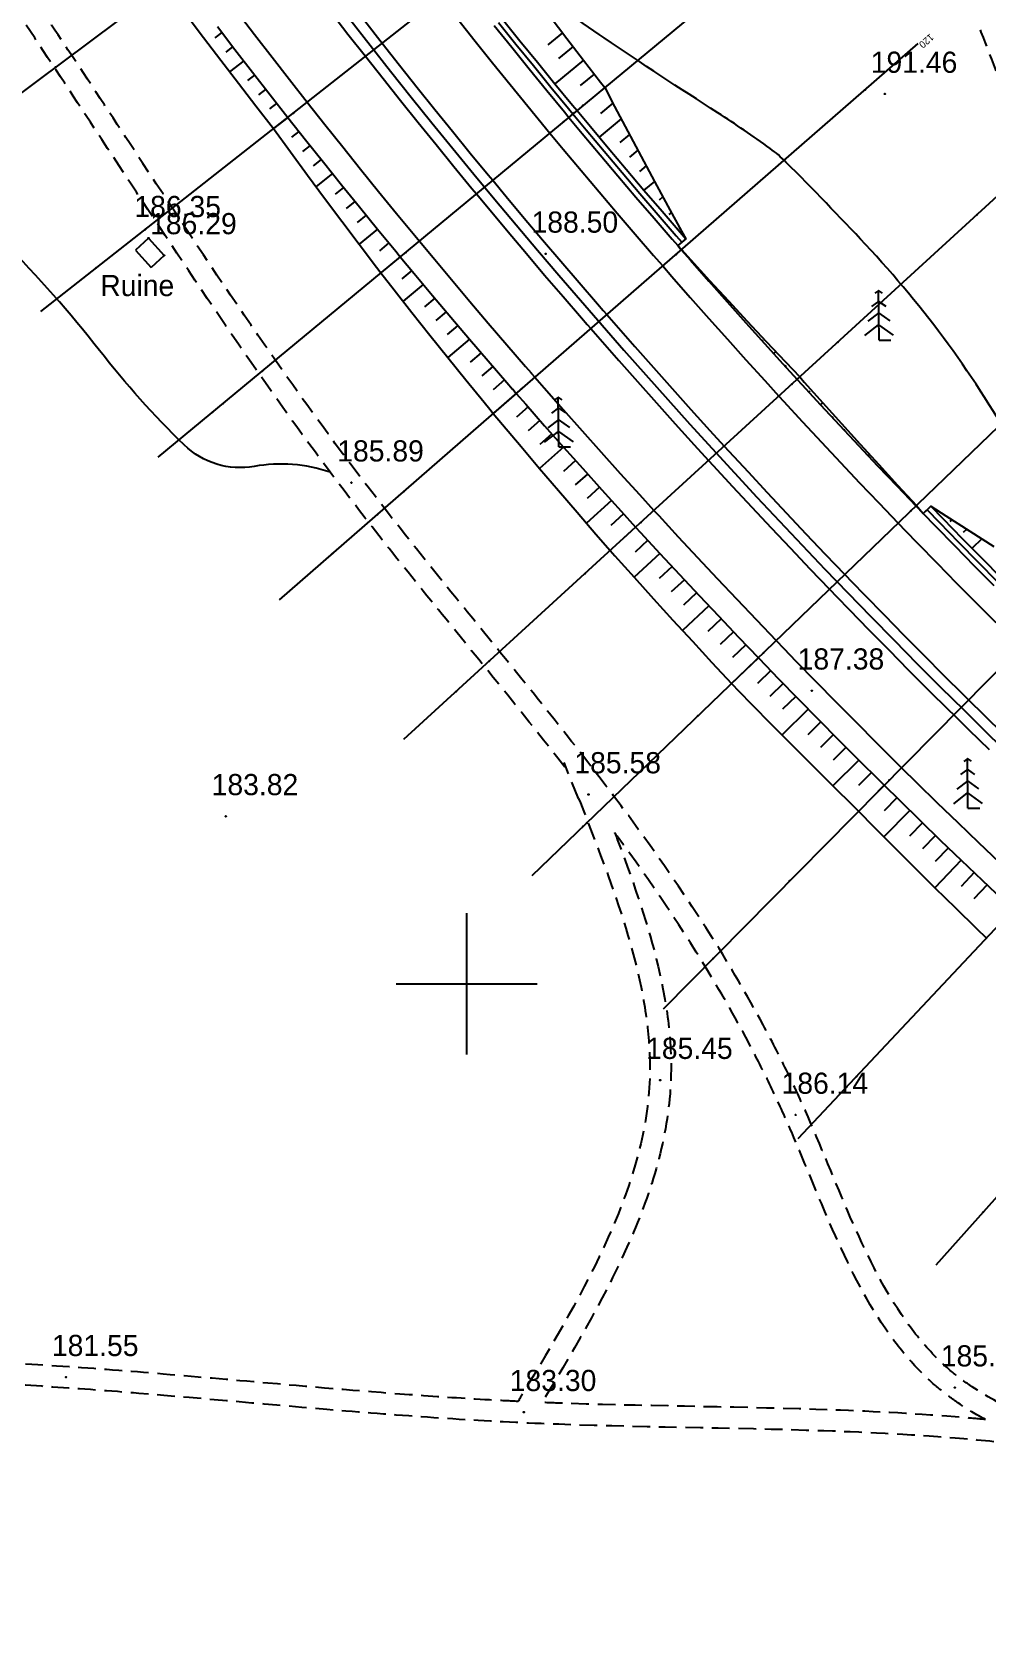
# Model space of a CAD drawing. Extents: x -83928 to -81707, y 15464 to 18601.
# Drawn here: x -82461.6 to -82326.4, y 15708.7 to 15934.9 of the extents above; entities that cross this region are included whole.
import ezdxf
from ezdxf.enums import TextEntityAlignment as Align

# ---------------------------------------------------------------- set-up
doc = ezdxf.new("R2010")
doc.units = 0
doc.header["$MEASUREMENT"] = 0
doc.linetypes.add('INTERROMPU', pattern=[0.75, 0.5, -0.25])
doc.layers.add('ACCE', color=4, linetype='INTERROMPU', lineweight=25)
for name, color, linetype in [('ALT', 7, 'Continuous'), ('ASSIETTE', 3, 'Continuous'), ('AXE_EN_PLAN', 1, 'Continuous'), ('Carroyage 1', 7, 'Continuous'), ('CHAUSSEE_EXT', 5, 'Continuous'), ('CHAUSSEE_INT', 5, 'Continuous'), ('CNiv_1', 1, 'Continuous'), ('CONST', 7, 'Continuous'), ('FONDS_DE_FOSSE', 4, 'Continuous'), ('FOSSES', 3, 'Continuous'), ('LIMITE', 40, 'INTERROMPU'), ('PLATE-FORME', 6, 'Continuous'), ('POINTS', 3, 'Continuous'), ('POINTS_PROFILS', 1, 'Continuous'), ('PROFILS', 7, 'Continuous'), ('Talus', 5, 'Continuous'), ('USL', 2, 'Continuous')]:
    doc.layers.add(name, color=color, linetype=linetype)

# ---------------------------------------------------------------- blocks, each defined once
blk = doc.blocks.new('T10')
at = {"layer": 'USL'}
for p, q in [((0.02, 3.53), (-0.26, 3.33)), ((-0.02, 3.53), (0.26, 3.33)), ((0, 0), (0, 3.5)), ((0.02, 2.78), (-0.5, 2.4)), ((-0.02, 2.78), (0.5, 2.4)), ((0.02, 1.94), (-0.77, 1.36)), ((-0.02, 1.94), (0.77, 1.36)), ((-1, 0.34), (-0.02, 1.1)), ((-0.02, 1.1), (1.01, 0.34)), ((0, 0), (0.83, 0))]:
    blk.add_line(p, q, dxfattribs=at)

msp = doc.modelspace()

# ---------------------------------------------------------------- linework, layer by layer
at = {"linetype": 'ByBlock', "extrusion": (0.000932032, -0.005533, 0.999984)}
for p, q in [((-82445.07, 15905.62, 182.29), (-82446.91, 15903.93, 182.29)), ((-82445.07, 15905.62, 182.29), (-82442.84, 15903.19, 182.26)), ((-82446.91, 15903.93, 182.29), (-82444.68, 15901.5, 182.25)), ((-82442.84, 15903.19, 182.26), (-82444.68, 15901.5, 182.25))]:
    msp.add_line(p, q, dxfattribs=at)
at = {"layer": 'ACCE', "linetype": 'INTERROMPU', "ltscale": 5, "extrusion": (0.000932032, -0.005533, 0.999984)}
msp.add_line((-82384.14, 15826.26, 181.15), (-82386.2, 15831.33, 68.18), dxfattribs=at)
at = {"layer": 'ACCE', "linetype": 'INTERROMPU', "ltscale": 5}
for points, knots in [([(-82386.09, 15830.7, 181.21), (-82391.42, 15837.53, 181.3), (-82396.91, 15844.24, 181.4), (-82405.26, 15854.52, 181.55), (-82408.14, 15858.07, 181.6), (-82413.57, 15864.92, 181.7), (-82416.12, 15868.21, 181.75), (-82421.14, 15874.87, 181.85), (-82423.6, 15878.23, 181.9), (-82430.88, 15888.43, 182.04), (-82435.6, 15895.34, 182.14), (-82444.63, 15908.86, 182.33), (-82448.96, 15915.47, 182.42), (-82456.53, 15926.97, 182.59), (-82459.76, 15931.87, 182.65), (-82469.56, 15946.48, 182.86), (-82476.23, 15956.1, 183), (-82487.13, 15971.61, 183.22), (-82491.32, 15977.52, 183.3), (-82495.51, 15983.44, 183.39)], [118.183492, 118.183492, 118.183492, 118.183492, 144.370034, 144.370034, 158.158021, 158.158021, 170.683564, 170.683564, 183.209108, 183.209108, 208.260195, 208.260195, 231.895085, 231.895085, 249.47743, 249.47743, 284.642121, 284.642121, 306.40243, 306.40243, 306.40243, 306.40243]), ([(-82317.57, 15737.24, 179.87), (-82318.07, 15737.47, 179.87), (-82318.58, 15737.7, 179.87), (-82320.23, 15738.47, 179.89), (-82321.36, 15739, 179.9), (-82324.69, 15740.65, 179.93), (-82326.81, 15741.81, 179.95), (-82329.64, 15743.74, 179.98), (-82330.51, 15744.39, 179.99), (-82332.16, 15745.79, 180.01), (-82332.95, 15746.52, 180.03), (-82335.22, 15748.85, 180.06), (-82336.6, 15750.55, 180.09), (-82340.73, 15756.43, 180.17), (-82343.07, 15761.1, 180.23), (-82347.42, 15770.94, 180.37), (-82349.43, 15776.11, 180.43), (-82352.63, 15783.39, 180.53), (-82353.65, 15785.6, 180.56), (-82355.77, 15789.94, 180.62), (-82356.87, 15792.08, 180.65), (-82360.27, 15798.4, 180.74), (-82362.67, 15802.49, 180.79), (-82370.2, 15814.45, 180.96), (-82375.64, 15822.02, 181.07), (-82385.36, 15834.7, 181.25), (-82389.54, 15839.91, 181.33), (-82397.85, 15850.16, 181.48), (-82401.98, 15855.2, 181.55), (-82408.9, 15863.84, 181.68), (-82411.72, 15867.42, 181.73), (-82420.03, 15878.29, 181.89), (-82425.34, 15885.73, 181.99), (-82435.73, 15900.85, 182.21), (-82440.8, 15908.53, 182.31), (-82449.09, 15921.13, 182.49), (-82452.31, 15926.04, 182.56), (-82458.02, 15934.65, 182.68), (-82460.49, 15938.36, 182.74), (-82465.47, 15945.73, 182.84), (-82467.99, 15949.4, 182.89), (-82475.56, 15960.38, 183.05), (-82480.67, 15967.64, 183.15), (-82488.21, 15978.32, 183.3), (-82490.63, 15981.75, 183.35), (-82493.06, 15985.17, 183.4)], [0.219627, 0.219627, 0.219627, 0.219627, 1.863411, 1.863411, 5.590233, 5.590233, 13.043878, 13.043878, 16.565189, 16.565189, 20.0865, 20.0865, 27.129122, 27.129122, 42.799001, 42.799001, 58.46888, 58.46888, 65.433144, 65.433144, 72.397407, 72.397407, 86.325933, 86.325933, 114.182986, 114.182986, 134.289069, 134.289069, 153.981964, 153.981964, 167.775839, 167.775839, 195.36359, 195.36359, 222.951341, 222.951341, 240.529051, 240.529051, 253.848759, 253.848759, 267.168466, 267.168466, 293.807882, 293.807882, 306.40243, 306.40243, 306.40243, 306.40243]), ([(-82384.14, 15826.26, 181.15), (-82382.84, 15822.94, 181.1), (-82381.54, 15819.63, 181.06), (-82378.25, 15810.67, 180.94), (-82376.44, 15805.05, 180.87), (-82374.77, 15796.97, 180.76), (-82374.39, 15794.44, 180.73), (-82374.06, 15790.13, 180.68), (-82374.01, 15788.35, 180.66), (-82374.2, 15783.05, 180.6), (-82374.76, 15779.53, 180.55), (-82376.57, 15772.5, 180.48), (-82377.82, 15769, 180.44), (-82382.51, 15758.05, 180.32), (-82386.83, 15750.62, 180.24), (-82391.78, 15742.38, 180.16), (-82392.25, 15741.6, 180.15), (-82392.72, 15740.83, 180.15)], [0, 0, 0, 0, 10.160651, 10.160651, 27.655315, 27.655315, 35.744753, 35.744753, 41.523722, 41.523722, 53.08166, 53.08166, 64.639599, 64.639599, 89.196064, 89.196064, 91.754816, 91.754816, 91.754816, 91.754816]), ([(-82379.02, 15821.37, 181.07), (-82378.53, 15820.11, 181.05), (-82378.06, 15818.85, 181.04), (-82375.48, 15811.83, 180.95), (-82373.59, 15806.06, 180.87), (-82371.84, 15797.63, 180.76), (-82371.43, 15794.97, 180.73), (-82371.06, 15790.4, 180.67), (-82371.01, 15788.48, 180.65), (-82371.2, 15782.73, 180.58), (-82371.81, 15778.94, 180.54), (-82373.75, 15771.46, 180.45), (-82375.08, 15767.77, 180.41), (-82379.97, 15756.41, 180.29), (-82384.39, 15748.86, 180.22), (-82389.04, 15741.13, 180.14), (-82389.17, 15740.9, 180.13), (-82389.31, 15740.68, 180.13)], [6.094394, 6.094394, 6.094394, 6.094394, 9.94235, 9.94235, 27.498628, 27.498628, 35.586074, 35.586074, 41.441322, 41.441322, 53.151818, 53.151818, 64.862314, 64.862314, 89.481517, 89.481517, 90.221898, 90.221898, 90.221898, 90.221898]), ([(-82326.48, 15738.25, 179.91), (-82327.8, 15738.97, 179.92), (-82329.09, 15739.74, 179.93), (-82331.23, 15741.19, 179.96), (-82332.12, 15741.85, 179.97), (-82333.8, 15743.23, 179.99), (-82334.61, 15743.96, 180), (-82336.92, 15746.25, 180.04), (-82338.32, 15747.9, 180.06), (-82342.68, 15753.79, 180.14), (-82345.12, 15758.48, 180.21), (-82349.56, 15768.23, 180.34), (-82351.54, 15773.3, 180.41), (-82354.48, 15780.18, 180.5), (-82355.35, 15782.12, 180.52), (-82357.14, 15785.93, 180.58), (-82358.06, 15787.81, 180.6), (-82360.92, 15793.38, 180.68), (-82362.94, 15797, 180.73), (-82369.28, 15807.6, 180.88), (-82373.87, 15814.36, 180.97), (-82378.8, 15821.07, 181.07), (-82378.91, 15821.22, 181.07), (-82379.02, 15821.37, 181.07)], [8.527505, 8.527505, 8.527505, 8.527505, 12.92749, 12.92749, 16.169128, 16.169128, 19.410766, 19.410766, 25.894042, 25.894042, 41.275954, 41.275954, 56.657867, 56.657867, 62.804397, 62.804397, 68.950927, 68.950927, 81.243987, 81.243987, 105.830107, 105.830107, 106.391755, 106.391755, 106.391755, 106.391755]), ([(-82392.72, 15740.83, 180.15), (-82393.85, 15740.88, 180.15), (-82394.97, 15740.94, 180.15), (-82399.67, 15741.19, 180.17), (-82403.23, 15741.42, 180.19), (-82413.91, 15742.18, 180.23), (-82421.03, 15742.79, 180.26), (-82433.43, 15743.88, 180.31), (-82438.71, 15744.34, 180.33), (-82448.69, 15745.17, 180.37), (-82453.39, 15745.53, 180.39), (-82462.79, 15746.15, 180.43), (-82467.49, 15746.42, 180.45), (-82481.6, 15747.12, 180.5), (-82491.02, 15747.46, 180.53), (-82506, 15747.97, 180.59), (-82511.58, 15748.16, 180.61), (-82522.72, 15748.56, 180.65), (-82528.3, 15748.77, 180.67), (-82545.01, 15749.42, 180.73), (-82556.15, 15749.9, 180.77), (-82585.51, 15751.21, 180.87), (-82603.73, 15752.08, 180.94), (-82621.95, 15752.96, 181.01)], [621.020249, 621.020249, 621.020249, 621.020249, 624.412145, 624.412145, 635.13785, 635.13785, 656.589259, 656.589259, 672.499783, 672.499783, 686.611977, 686.611977, 700.724171, 700.724171, 728.94856, 728.94856, 745.679614, 745.679614, 762.410669, 762.410669, 795.872778, 795.872778, 850.599942, 850.599942, 850.599942, 850.599942]), ([(-81802.2, 15569.89, 176.24), (-81807.95, 15570.79, 176.26), (-81813.72, 15571.69, 176.29), (-81825.35, 15574.14, 176.36), (-81831.19, 15575.73, 176.4), (-81839.1, 15578.98, 176.46), (-81841.43, 15580.08, 176.48), (-81845.44, 15582.33, 176.52), (-81847.15, 15583.41, 176.54), (-81849.94, 15585.41, 176.57), (-81851.06, 15586.28, 176.59), (-81853.22, 15588.09, 176.61), (-81854.27, 15589.04, 176.63), (-81857.36, 15591.95, 176.67), (-81859.34, 15593.97, 176.7), (-81863.69, 15598.28, 176.77), (-81866.04, 15600.54, 176.8), (-81869.59, 15603.33, 176.85), (-81870.72, 15604.13, 176.86), (-81872.86, 15605.46, 176.89), (-81873.88, 15606.01, 176.9), (-81875.98, 15606.96, 176.91), (-81877.06, 15607.38, 176.92), (-81880.39, 15608.45, 176.95), (-81882.72, 15608.93, 176.96), (-81889.76, 15609.85, 176.99), (-81894.7, 15609.84, 177.01), (-81904.86, 15609.5, 177.03), (-81910.09, 15609.17, 177.05), (-81917.45, 15609.15, 177.07), (-81919.62, 15609.2, 177.08), (-81923.35, 15609.44, 177.09), (-81924.92, 15609.6, 177.1), (-81928.03, 15610.04, 177.11), (-81929.56, 15610.32, 177.12), (-81934.09, 15611.33, 177.15), (-81937.04, 15612.22, 177.17), (-81947.35, 15615.99, 177.25), (-81954.36, 15619.79, 177.31), (-81964.12, 15625.35, 177.41), (-81966.94, 15627, 177.44), (-81972.64, 15630.23, 177.5), (-81975.51, 15631.81, 177.52), (-81981.3, 15634.78, 177.58), (-81984.24, 15636.17, 177.6), (-81993.12, 15640.13, 177.68), (-81999.15, 15642.46, 177.73), (-82010.39, 15646.41, 177.81), (-82015.57, 15648.07, 177.85), (-82025.49, 15651.13, 177.91), (-82030.23, 15652.53, 177.95), (-82038.47, 15654.95, 178), (-82041.96, 15655.97, 178.02), (-82048.95, 15658.06, 178.07), (-82052.43, 15659.12, 178.09), (-82062.88, 15662.32, 178.17), (-82069.82, 15664.51, 178.21), (-82090.62, 15671.14, 178.36), (-82104.44, 15675.67, 178.46), (-82125.6, 15682.55, 178.61), (-82132.93, 15684.93, 178.66), (-82147.61, 15689.62, 178.76), (-82154.97, 15691.92, 178.81), (-82168.43, 15695.99, 178.9), (-82174.53, 15697.79, 178.94), (-82186.78, 15701.24, 179.02), (-82192.92, 15702.9, 179.06), (-82211.38, 15707.83, 179.18), (-82223.72, 15711, 179.26), (-82239.9, 15715.38, 179.36), (-82243.73, 15716.43, 179.38), (-82251.37, 15718.58, 179.43), (-82255.19, 15719.66, 179.46), (-82266.65, 15722.89, 179.53), (-82274.28, 15725.02, 179.58), (-82287.2, 15728.33, 179.66), (-82292.48, 15729.59, 179.7), (-82301.82, 15731.58, 179.75), (-82305.88, 15732.37, 179.77), (-82313.21, 15733.6, 179.81), (-82316.46, 15734.08, 179.82), (-82323, 15734.9, 179.86), (-82326.28, 15735.24, 179.87), (-82336.14, 15736.08, 179.91), (-82342.76, 15736.42, 179.94), (-82362.69, 15737.11, 180.01), (-82376.08, 15737.14, 180.05), (-82394.22, 15737.87, 180.11), (-82398.99, 15738.14, 180.13), (-82408.51, 15738.77, 180.17), (-82413.26, 15739.14, 180.19), (-82427.5, 15740.32, 180.25), (-82436.96, 15741.2, 180.29), (-82450.5, 15742.3, 180.34), (-82454.58, 15742.6, 180.36), (-82462.74, 15743.14, 180.39), (-82466.82, 15743.38, 180.41), (-82479.08, 15744, 180.45), (-82487.26, 15744.32, 180.48), (-82502.4, 15744.85, 180.54), (-82509.35, 15745.08, 180.56), (-82523.26, 15745.57, 180.61), (-82530.21, 15745.84, 180.64), (-82551.06, 15746.67, 180.71), (-82564.95, 15747.28, 180.76), (-82593.12, 15748.57, 180.87), (-82607.39, 15749.25, 180.92), (-82621.66, 15749.94, 180.97)], [0, 0, 0, 0, 16.759053, 16.759053, 34.463395, 34.463395, 42.09965, 42.09965, 48.062541, 48.062541, 52.149537, 52.149537, 56.236533, 56.236533, 64.410526, 64.410526, 74.252949, 74.252949, 78.727321, 78.727321, 82.608882, 82.608882, 86.490442, 86.490442, 94.253564, 94.253564, 108.974273, 108.974273, 123.694982, 123.694982, 129.872756, 129.872756, 134.416659, 134.416659, 138.960562, 138.960562, 148.048368, 148.048368, 171.483957, 171.483957, 181.134405, 181.134405, 190.896302, 190.896302, 200.658199, 200.658199, 220.181992, 220.181992, 236.559293, 236.559293, 251.382508, 251.382508, 262.293663, 262.293663, 273.204817, 273.204817, 295.027127, 295.027127, 338.671745, 338.671745, 361.794999, 361.794999, 384.918252, 384.918252, 404.05127, 404.05127, 423.184287, 423.184287, 461.450323, 461.450323, 473.306698, 473.306698, 485.163074, 485.163074, 508.875826, 508.875826, 525.208335, 525.208335, 537.72384, 537.72384, 547.711024, 547.711024, 557.698208, 557.698208, 577.672577, 577.672577, 617.621314, 617.621314, 631.888318, 631.888318, 646.155322, 646.155322, 674.68933, 674.68933, 686.984054, 686.984054, 699.278779, 699.278779, 723.868227, 723.868227, 744.725067, 744.725067, 765.581908, 765.581908, 807.295588, 807.295588, 850.165423, 850.165423, 850.165423, 850.165423]), ([(-82326.48, 15738.25, 179.91), (-82327.54, 15738.36, 179.91), (-82328.6, 15738.45, 179.92), (-82335.84, 15739.06, 179.95), (-82342.03, 15739.39, 179.97), (-82360.62, 15740.06, 180.04), (-82373.04, 15740.12, 180.07), (-82386.7, 15740.58, 180.12), (-82388, 15740.62, 180.13), (-82389.31, 15740.68, 180.13)], [554.864111, 554.864111, 554.864111, 554.864111, 558.057539, 558.057539, 576.600506, 576.600506, 613.686441, 613.686441, 617.600089, 617.600089, 617.600089, 617.600089])]:
    msp.add_open_spline(points, degree=3, knots=knots, dxfattribs=at)
at = {"layer": 'ASSIETTE'}
for points in [[(-82439.74, 15937.32), (-82437.29, 15934.07), (-82434.82, 15930.83), (-82432.34, 15927.6), (-82429.85, 15924.38), (-82427.35, 15921.16), (-82424.95, 15917.87), (-82422.55, 15914.58), (-82420.12, 15911.3), (-82417.69, 15908.03), (-82415.24, 15904.77), (-82412.77, 15901.52), (-82412.16, 15900.7), (-82410.27, 15898.3), (-82407.75, 15895.09), (-82405.21, 15891.9), (-82402.66, 15888.71), (-82400.1, 15885.54), (-82397.52, 15882.38), (-82396.73, 15881.41), (-82396.73, 15881.41), (-82396.23, 15880.8), (-82394.92, 15879.23), (-82392.3, 15876.1), (-82389.66, 15872.99), (-82387.01, 15869.88), (-82384.35, 15866.79), (-82381.68, 15863.7), (-82379.67, 15861.39), (-82378.99, 15860.63), (-82376.27, 15857.59), (-82373.54, 15854.55), (-82370.79, 15851.53), (-82368.03, 15848.52), (-82365.26, 15845.52), (-82362.48, 15842.53), (-82361.4, 15841.42), (-82361.4, 15841.42), (-82359.64, 15839.6), (-82356.78, 15836.69), (-82353.9, 15833.79), (-82351.02, 15830.9), (-82348.13, 15828.02), (-82345.22, 15825.15), (-82344.49, 15824.43), (-82342.34, 15822.25), (-82339.46, 15819.36), (-82336.57, 15816.47), (-82333.67, 15813.6), (-82330.75, 15810.74), (-82327.83, 15807.89), (-82326.36, 15806.47)], [(-82388.17, 15937.05), (-82385.81, 15933.93), (-82383.43, 15930.83), (-82381.04, 15927.73), (-82380.44, 15926.96), (-82379.05, 15924.3), (-82377.18, 15920.75), (-82375.3, 15917.21), (-82373.4, 15913.68), (-82371.48, 15910.15), (-82369.55, 15906.63), (-82368.96, 15905.55), (-82370.09, 15904.57), (-82369.55, 15904.02), (-82368.23, 15902.56), (-82365.58, 15899.65), (-82362.91, 15896.75), (-82360.24, 15893.86), (-82357.55, 15890.98), (-82354.85, 15888.12), (-82352.82, 15885.97), (-82352.17, 15885.24), (-82349.55, 15882.3), (-82346.92, 15879.37), (-82344.27, 15876.46), (-82341.61, 15873.55), (-82338.95, 15870.66), (-82336.27, 15867.77), (-82335.31, 15866.61), (-82334.23, 15867.65), (-82332.13, 15866.3), (-82328.74, 15864.12), (-82325.34, 15861.95)]]:
    msp.add_lwpolyline(points, dxfattribs=at)
at = {"layer": 'AXE_EN_PLAN'}
msp.add_lwpolyline([(-82519.61, 16099.44, 0.151465), (-82107.9, 15673.66)], format="xyb", dxfattribs=at)
at = {"layer": 'Carroyage 1'}
for p, q in [((-82400, 15810), (-82400, 15790)), ((-82410, 15800), (-82390, 15800))]:
    msp.add_line(p, q, dxfattribs=at)
at = {"layer": 'CHAUSSEE_EXT'}
for points in [[(-82432.5, 15937.72), (-82430.04, 15934.5), (-82427.57, 15931.29), (-82425.08, 15928.09), (-82422.59, 15924.91), (-82420.08, 15921.73), (-82417.56, 15918.56), (-82415.02, 15915.41), (-82412.48, 15912.26), (-82409.92, 15909.12), (-82407.35, 15906), (-82406.7, 15905.22), (-82404.76, 15902.88), (-82402.17, 15899.78), (-82399.56, 15896.68), (-82396.94, 15893.6), (-82394.3, 15890.52), (-82391.66, 15887.46), (-82390.84, 15886.53), (-82390.84, 15886.52), (-82390.33, 15885.93), (-82389, 15884.41), (-82386.33, 15881.37), (-82383.64, 15878.33), (-82380.95, 15875.31), (-82378.24, 15872.3), (-82375.52, 15869.3), (-82373.48, 15867.06), (-82372.79, 15866.32), (-82370.05, 15863.34), (-82367.3, 15860.37), (-82364.53, 15857.42), (-82361.75, 15854.47), (-82358.96, 15851.54), (-82356.16, 15848.62), (-82355.09, 15847.51), (-82355.09, 15847.51), (-82353.35, 15845.71), (-82350.52, 15842.81), (-82347.69, 15839.92), (-82344.84, 15837.04), (-82341.98, 15834.18), (-82339.11, 15831.32), (-82338.39, 15830.61), (-82336.22, 15828.48), (-82333.33, 15825.65), (-82330.43, 15822.83), (-82327.51, 15820.03), (-82324.58, 15817.23)], [(-82401.27, 15936.64), (-82398.81, 15933.55), (-82396.34, 15930.47), (-82393.85, 15927.4), (-82391.35, 15924.34), (-82388.84, 15921.28), (-82388.21, 15920.52), (-82386.32, 15918.24), (-82383.79, 15915.21), (-82381.24, 15912.19), (-82378.68, 15909.18), (-82376.11, 15906.18), (-82373.52, 15903.18), (-82372.73, 15902.27), (-82372.73, 15902.27), (-82372.23, 15901.69), (-82370.93, 15900.2), (-82368.32, 15897.23), (-82365.7, 15894.27), (-82363.07, 15891.33), (-82360.43, 15888.39), (-82357.78, 15885.46), (-82355.78, 15883.27), (-82355.11, 15882.54), (-82352.43, 15879.63), (-82349.74, 15876.74), (-82347.04, 15873.85), (-82344.33, 15870.98), (-82341.61, 15868.12), (-82338.87, 15865.26), (-82337.83, 15864.18), (-82337.83, 15864.18), (-82336.12, 15862.42), (-82333.37, 15859.59), (-82330.6, 15856.77), (-82327.82, 15853.96), (-82325.02, 15851.17)]]:
    msp.add_lwpolyline(points, dxfattribs=at)
at = {"layer": 'CHAUSSEE_INT'}
for points in [[(-82419.26, 15937.72), (-82416.81, 15934.55), (-82414.34, 15931.4), (-82411.85, 15928.25), (-82409.36, 15925.12), (-82406.85, 15922), (-82404.33, 15918.88), (-82401.8, 15915.78), (-82399.25, 15912.69), (-82398.61, 15911.91), (-82396.69, 15909.6), (-82394.12, 15906.53), (-82391.54, 15903.47), (-82388.95, 15900.41), (-82386.34, 15897.37), (-82383.72, 15894.34), (-82382.92, 15893.42), (-82382.92, 15893.41), (-82382.41, 15892.83), (-82381.09, 15891.32), (-82378.45, 15888.31), (-82375.8, 15885.31), (-82373.13, 15882.32), (-82370.45, 15879.34), (-82367.76, 15876.37), (-82365.73, 15874.15), (-82365.06, 15873.41), (-82362.34, 15870.47), (-82359.62, 15867.53), (-82356.88, 15864.61), (-82354.13, 15861.69), (-82351.37, 15858.79), (-82348.6, 15855.9), (-82347.54, 15854.8), (-82347.54, 15854.8), (-82345.81, 15853.02), (-82343.02, 15850.15), (-82340.21, 15847.29), (-82337.39, 15844.45), (-82334.56, 15841.61), (-82331.72, 15838.79), (-82331.01, 15838.08), (-82328.87, 15835.97), (-82326, 15833.17)], [(-82414.44, 15936.4), (-82411.98, 15933.25), (-82409.5, 15930.12), (-82407.01, 15926.99), (-82404.51, 15923.88), (-82402, 15920.78), (-82399.48, 15917.68), (-82396.94, 15914.6), (-82396.3, 15913.83), (-82394.39, 15911.52), (-82391.83, 15908.46), (-82389.25, 15905.4), (-82386.67, 15902.36), (-82384.07, 15899.33), (-82381.46, 15896.31), (-82380.66, 15895.38), (-82380.66, 15895.38), (-82380.15, 15894.8), (-82378.83, 15893.29), (-82376.2, 15890.29), (-82373.55, 15887.3), (-82370.89, 15884.32), (-82368.22, 15881.35), (-82365.54, 15878.39), (-82363.52, 15876.18), (-82362.85, 15875.44), (-82360.14, 15872.51), (-82357.42, 15869.58), (-82354.69, 15866.66), (-82351.95, 15863.76), (-82349.2, 15860.86), (-82346.43, 15857.98), (-82345.38, 15856.89), (-82345.38, 15856.89), (-82343.66, 15855.11), (-82340.87, 15852.25), (-82338.07, 15849.4), (-82335.26, 15846.56), (-82332.44, 15843.73), (-82329.61, 15840.92), (-82328.9, 15840.22), (-82326.76, 15838.11), (-82323.91, 15835.32)]]:
    msp.add_lwpolyline(points, dxfattribs=at)
at = {"layer": 'CNiv_1'}
for points, elevation in [([(-82419.33, 15872.46, 0.127088), (-82430.09, 15873.3, -0.241008), (-82440, 15876.33, -0.034583), (-82452.02, 15889.73, 0.030548), (-82465.5, 15905, 0.000711), (-82466.11, 15905.61, -0.001129), (-82466.5, 15906, -0.076884), (-82472.78, 15914.62, -0.100607), (-82475, 15922.5, -0.043809), (-82474.83, 15935.46, 0.025733), (-82473.98, 15952.81)], 185), ([(-82302.51, 15818.19, 0.038283), (-82306.14, 15822.13, -0.062611), (-82311.25, 15828.25, -0.22857), (-82312.11, 15835.32, 0.13447), (-82311.4, 15847, 0.075336), (-82321.88, 15875.11, 0.061497), (-82343.5, 15904.75, 0.007331), (-82354.77, 15916.42, 0.040506), (-82357, 15918.33, 0.014134), (-82364.43, 15923.4, -0.0066), (-82380.5, 15934, -0.008902), (-82404.1, 15950.64, -0.033392)], 190)]:
    msp.add_lwpolyline(points, format="xyb", dxfattribs=dict(at, elevation=elevation))
at = {"layer": 'FONDS_DE_FOSSE'}
for points in [[(-82439.74, 15937.32), (-82437.29, 15934.07), (-82434.82, 15930.83), (-82432.34, 15927.6), (-82429.85, 15924.38), (-82427.35, 15921.16), (-82424.95, 15917.87), (-82422.55, 15914.58), (-82420.12, 15911.3), (-82417.69, 15908.03), (-82415.24, 15904.77), (-82412.77, 15901.52), (-82412.16, 15900.7), (-82410.27, 15898.3), (-82407.75, 15895.09), (-82405.21, 15891.9), (-82402.66, 15888.71), (-82400.1, 15885.54), (-82397.52, 15882.38), (-82396.73, 15881.41), (-82396.73, 15881.41), (-82396.23, 15880.8), (-82394.92, 15879.23), (-82392.3, 15876.1), (-82389.66, 15872.99), (-82387.01, 15869.88), (-82384.35, 15866.79), (-82381.68, 15863.7), (-82379.67, 15861.39), (-82378.99, 15860.63), (-82376.27, 15857.59), (-82373.54, 15854.55), (-82370.79, 15851.53), (-82368.03, 15848.52), (-82365.26, 15845.52), (-82362.48, 15842.53), (-82361.4, 15841.42), (-82361.4, 15841.42), (-82359.64, 15839.6), (-82356.78, 15836.69), (-82353.9, 15833.79), (-82351.02, 15830.9), (-82348.13, 15828.02), (-82345.22, 15825.15), (-82344.49, 15824.43), (-82342.34, 15822.25), (-82339.46, 15819.36), (-82336.57, 15816.47), (-82333.67, 15813.6), (-82330.75, 15810.74), (-82327.83, 15807.89), (-82326.36, 15806.47)], [(-82395.49, 15936.2), (-82393.03, 15933.14), (-82390.55, 15930.08), (-82388.07, 15927.03), (-82385.57, 15923.99), (-82384.94, 15923.23), (-82383.05, 15920.96), (-82380.53, 15917.94), (-82377.99, 15914.93), (-82375.45, 15911.94), (-82372.89, 15908.95), (-82370.31, 15905.97), (-82369.52, 15905.06), (-82370.09, 15904.57), (-82369.55, 15904.02), (-82368.23, 15902.56), (-82365.58, 15899.65), (-82362.91, 15896.75), (-82360.24, 15893.86), (-82357.55, 15890.98), (-82354.85, 15888.12), (-82352.82, 15885.97), (-82352.17, 15885.24), (-82349.55, 15882.3), (-82346.92, 15879.37), (-82344.27, 15876.46), (-82341.61, 15873.55), (-82338.95, 15870.66), (-82336.27, 15867.77), (-82335.31, 15866.61), (-82334.77, 15867.13), (-82333.07, 15865.38), (-82330.33, 15862.56), (-82327.57, 15859.76), (-82324.8, 15856.96)]]:
    msp.add_lwpolyline(points, dxfattribs=at)
at = {"layer": 'FOSSES'}
for points in [[(-82439.74, 15937.32), (-82437.29, 15934.07), (-82434.82, 15930.83), (-82432.34, 15927.6), (-82429.85, 15924.38), (-82427.35, 15921.16), (-82424.95, 15917.87), (-82422.55, 15914.58), (-82420.12, 15911.3), (-82417.69, 15908.03), (-82415.24, 15904.77), (-82412.77, 15901.52), (-82412.16, 15900.7), (-82410.27, 15898.3), (-82407.75, 15895.09), (-82405.21, 15891.9), (-82402.66, 15888.71), (-82400.1, 15885.54), (-82397.52, 15882.38), (-82396.73, 15881.41), (-82396.73, 15881.41), (-82396.23, 15880.8), (-82394.92, 15879.23), (-82392.3, 15876.1), (-82389.66, 15872.99), (-82387.01, 15869.88), (-82384.35, 15866.79), (-82381.68, 15863.7), (-82379.67, 15861.39), (-82378.99, 15860.63), (-82376.27, 15857.59), (-82373.54, 15854.55), (-82370.79, 15851.53), (-82368.03, 15848.52), (-82365.26, 15845.52), (-82362.48, 15842.53), (-82361.4, 15841.42), (-82361.4, 15841.42), (-82359.64, 15839.6), (-82356.78, 15836.69), (-82353.9, 15833.79), (-82351.02, 15830.9), (-82348.13, 15828.02), (-82345.22, 15825.15), (-82344.49, 15824.43), (-82342.34, 15822.25), (-82339.46, 15819.36), (-82336.57, 15816.47), (-82333.67, 15813.6), (-82330.75, 15810.74), (-82327.83, 15807.89), (-82326.36, 15806.47)], [(-82394.91, 15936.67), (-82392.45, 15933.61), (-82389.97, 15930.55), (-82387.49, 15927.5), (-82384.99, 15924.47), (-82384.36, 15923.71), (-82382.48, 15921.44), (-82379.96, 15918.42), (-82377.42, 15915.42), (-82374.88, 15912.42), (-82372.32, 15909.44), (-82369.75, 15906.46), (-82368.96, 15905.55), (-82370.09, 15904.57), (-82369.55, 15904.02), (-82368.23, 15902.56), (-82365.58, 15899.65), (-82362.91, 15896.75), (-82360.24, 15893.86), (-82357.55, 15890.98), (-82354.85, 15888.12), (-82352.82, 15885.97), (-82352.17, 15885.24), (-82349.55, 15882.3), (-82346.92, 15879.37), (-82344.27, 15876.46), (-82341.61, 15873.55), (-82338.95, 15870.66), (-82336.27, 15867.77), (-82335.31, 15866.61), (-82334.23, 15867.65), (-82332.54, 15865.9), (-82329.79, 15863.09), (-82327.04, 15860.28), (-82324.27, 15857.49)]]:
    msp.add_lwpolyline(points, dxfattribs=at)
at = {"layer": 'LIMITE', "linetype": 'INTERROMPU', "ltscale": 5}
msp.add_open_spline([(-82263.85, 15743.21, 179.77), (-82264.43, 15743.53, 179.78), (-82265.01, 15743.86, 179.78), (-82266.76, 15744.85, 179.8), (-82267.94, 15745.52, 179.81), (-82270.48, 15747.03, 179.84), (-82271.84, 15747.87, 179.85), (-82274.49, 15749.65, 179.88), (-82275.78, 15750.58, 179.9), (-82278.27, 15752.59, 179.93), (-82279.46, 15753.65, 179.94), (-82282.82, 15756.96, 179.99), (-82284.81, 15759.36, 180.03), (-82288.35, 15764.45, 180.1), (-82289.9, 15767.13, 180.14), (-82293.8, 15775.14, 180.25), (-82295.7, 15780.72, 180.32), (-82298.7, 15792.26, 180.47), (-82299.79, 15798.23, 180.54), (-82301.59, 15810.23, 180.69), (-82302.29, 15816.27, 180.77), (-82303.32, 15825.12, 180.88), (-82303.66, 15828.03, 180.92), (-82304.37, 15833.81, 180.99), (-82304.72, 15836.67, 181.02), (-82305.82, 15845.19, 181.13), (-82306.59, 15850.78, 181.2), (-82309.05, 15867.28, 181.4), (-82310.92, 15877.94, 181.54), (-82314.69, 15895.23, 181.76), (-82316.37, 15902.01, 181.85), (-82319.89, 15914.41, 182.01), (-82321.68, 15920.05, 182.08), (-82325.1, 15929.74, 182.21), (-82326.66, 15933.8, 182.26), (-82329.99, 15941.89, 182.37), (-82331.78, 15945.91, 182.42), (-82337.49, 15957.84, 182.58), (-82341.78, 15965.63, 182.69), (-82348.45, 15976.02, 182.84), (-82350.38, 15978.87, 182.88), (-82356.43, 15987.26, 183), (-82360.78, 15992.66, 183.08), (-82367.83, 16000.38, 183.19), (-82370.27, 16002.89, 183.23), (-82373.8, 16006.32, 183.28), (-82374.83, 16007.29, 183.3), (-82376.93, 16009.22, 183.33), (-82378, 16010.19, 183.34), (-82381.22, 16013.09, 183.39), (-82383.41, 16015.03, 183.42), (-82388.67, 16019.81, 183.49), (-82391.71, 16022.7, 183.53), (-82397.39, 16028.86, 183.63), (-82400.03, 16032.13, 183.67), (-82402.88, 16036.76, 183.74), (-82403.48, 16037.81, 183.75), (-82404.6, 16039.97, 183.78), (-82405.12, 16041.07, 183.8), (-82406.54, 16044.41, 183.84), (-82407.32, 16046.69, 183.87), (-82409.33, 16053.83, 183.96), (-82410.11, 16058.81, 184.03), (-82411.08, 16068.88, 184.15), (-82411.27, 16073.97, 184.21), (-82411.44, 16080.32, 184.29), (-82411.47, 16081.63, 184.31), (-82411.5, 16082.92, 184.32)], degree=3, knots=[0, 0, 0, 0, 1.949955, 1.949955, 5.849865, 5.849865, 10.371342, 10.371342, 14.789175, 14.789175, 19.207008, 19.207008, 28.042674, 28.042674, 36.87834, 36.87834, 53.363651, 53.363651, 69.848962, 69.848962, 86.334274, 86.334274, 94.549594, 94.549594, 102.764915, 102.764915, 119.195557, 119.195557, 152.05684, 152.05684, 173.8484, 173.8484, 192.456148, 192.456148, 206.066434, 206.066434, 219.67672, 219.67672, 246.897292, 246.897292, 257.387035, 257.387035, 278.366521, 278.366521, 288.857969, 288.857969, 293.072321, 293.072321, 297.286674, 297.286674, 305.715379, 305.715379, 317.688554, 317.688554, 329.661729, 329.661729, 333.08148, 333.08148, 336.501231, 336.501231, 343.340734, 343.340734, 357.57091, 357.57091, 371.801086, 371.801086, 375.482523, 375.482523, 375.482523, 375.482523], dxfattribs=at)
msp.add_spline([(-82261.41, 15747.57, 179.81), (-82273.79, 15755.4, 179.95), (-82298.24, 15824.72, 180.86), (-82322.79, 15937.51, 182.29), (-82370.35, 16009.92, 183.31), (-82399.54, 16041.06, 183.78), (-82406.5, 16083.04, 184.31)], degree=3, dxfattribs=at)
at = {"layer": 'PLATE-FORME'}
for points in [[(-82435.28, 15935.6), (-82432.82, 15932.37), (-82430.34, 15929.15), (-82427.84, 15925.94), (-82425.34, 15922.74), (-82422.82, 15919.56), (-82420.29, 15916.38), (-82417.75, 15913.21), (-82415.19, 15910.05), (-82412.63, 15906.91), (-82410.05, 15903.77), (-82409.4, 15902.99), (-82407.45, 15900.64), (-82404.85, 15897.53), (-82402.23, 15894.42), (-82399.6, 15891.33), (-82396.96, 15888.24), (-82394.3, 15885.17), (-82393.49, 15884.23), (-82393.48, 15884.23), (-82392.97, 15883.63), (-82391.63, 15882.1), (-82388.95, 15879.05), (-82386.26, 15876.01), (-82383.56, 15872.98), (-82380.84, 15869.96), (-82378.11, 15866.95), (-82376.06, 15864.7), (-82375.37, 15863.95), (-82372.62, 15860.96), (-82369.86, 15857.99), (-82367.08, 15855.02), (-82364.29, 15852.07), (-82361.49, 15849.12), (-82358.68, 15846.19), (-82357.61, 15845.08), (-82357.61, 15845.08), (-82355.86, 15843.27), (-82353.02, 15840.36), (-82350.18, 15837.46), (-82347.32, 15834.58), (-82344.45, 15831.7), (-82341.57, 15828.84), (-82340.85, 15828.12), (-82338.68, 15825.99), (-82335.77, 15823.14), (-82332.86, 15820.32), (-82329.93, 15817.5), (-82326.99, 15814.69), (-82324.05, 15811.9)], [(-82396.08, 15935.74), (-82393.61, 15932.67), (-82391.14, 15929.6), (-82388.65, 15926.55), (-82386.14, 15923.51), (-82385.52, 15922.75), (-82383.63, 15920.48), (-82381.1, 15917.46), (-82378.57, 15914.45), (-82376.02, 15911.45), (-82373.45, 15908.46), (-82370.88, 15905.48), (-82370.09, 15904.57), (-82370.09, 15904.57), (-82369.59, 15903.99), (-82368.29, 15902.51), (-82365.7, 15899.55), (-82363.09, 15896.6), (-82360.47, 15893.66), (-82357.83, 15890.73), (-82355.19, 15887.81), (-82353.2, 15885.63), (-82352.53, 15884.91), (-82349.86, 15882.01), (-82347.18, 15879.13), (-82344.49, 15876.25), (-82341.79, 15873.39), (-82339.07, 15870.53), (-82336.35, 15867.69), (-82335.31, 15866.61), (-82335.31, 15866.61), (-82333.61, 15864.86), (-82330.86, 15862.04), (-82328.1, 15859.23), (-82325.33, 15856.43)]]:
    msp.add_lwpolyline(points, dxfattribs=at)
at = {"layer": 'POINTS', "extrusion": (0.002059, -0.012217, 0.999923)}
for centre in [(-82340.96, 15925.02, -182.42), (-82445.27, 15904.58, -182.42), (-82443.04, 15902.15, -182.42), (-82389.01, 15902.37, -182.42), (-82416.53, 15869.95, -182.42), (-82351.31, 15840.47, -182.42), (-82382.94, 15825.77, -182.42), (-82434.32, 15822.67, -182.42), (-82372.78, 15785.3, -182.42), (-82353.59, 15780.36, -182.42), (-82456.95, 15743.2, -182.42), (-82331.03, 15741.73, -182.42), (-82392.09, 15738.24, -182.42)]:
    msp.add_circle(centre, 0.05, dxfattribs=at)
at = {"layer": 'POINTS_PROFILS'}
for p in [(-82414.34, 15931.4), (-82413.16, 15932.33), (-82411.98, 15933.25), (-82458.23, 15929.87), (-82380.44, 15926.96), (-82422.59, 15924.91), (-82343.57, 15926.65), (-82425.34, 15922.74), (-82424.55, 15923.36), (-82385.52, 15922.75), (-82385.13, 15923.07), (-82384.75, 15923.39), (-82384.36, 15923.71), (-82383.52, 15924.41), (-82427.35, 15921.16), (-82388.21, 15920.52), (-82386.29, 15922.12), (-82396.3, 15913.83), (-82398.61, 15911.91), (-82397.46, 15912.87), (-82327.75, 15908.93), (-82445.58, 15906.83), (-82445.49, 15906.9), (-82443.56, 15908.42), (-82406.7, 15905.22), (-82409.4, 15902.99), (-82408.63, 15903.62), (-82370.34, 15903.33), (-82369.59, 15903.99), (-82369.55, 15904.02), (-82452.46, 15901.42), (-82412.16, 15900.7), (-82372.23, 15901.69), (-82381.28, 15893.81), (-82380.15, 15894.8), (-82382.41, 15892.83), (-82347.43, 15890.91), (-82428.96, 15886.8), (-82428.91, 15886.84), (-82392.21, 15884.29), (-82390.33, 15885.93), (-82353.93, 15884.96), (-82353.2, 15885.63), (-82352.82, 15885.97), (-82434.51, 15882.2), (-82392.97, 15883.63), (-82355.78, 15883.27), (-82435.98, 15880.99), (-82396.23, 15880.8), (-82364.63, 15875.17), (-82363.52, 15876.18), (-82365.73, 15874.15), (-82408.92, 15869.74), (-82412.64, 15866.5), (-82373.48, 15867.06), (-82337.07, 15867), (-82336.35, 15867.69), (-82336.27, 15867.77), (-82376.06, 15864.7), (-82375.32, 15865.37), (-82338.87, 15865.26), (-82379.67, 15861.39), (-82418.99, 15860.98), (-82383.23, 15858.13), (-82347.52, 15856.94), (-82346.43, 15857.98), (-82348.6, 15855.9), (-82356.16, 15848.62), (-82396.81, 15845.69), (-82358.68, 15846.19), (-82357.96, 15846.88), (-82401.5, 15841.4), (-82362.48, 15842.53), (-82329.95, 15839.15), (-82328.9, 15840.22), (-82367.25, 15837.94), (-82331.01, 15838.08), (-82338.39, 15830.61), (-82340.85, 15828.12), (-82340.14, 15828.83), (-82382.98, 15822.8), (-82344.49, 15824.43), (-82383.54, 15822.26), (-82354.25, 15814.56), (-82365.1, 15803.58), (-82344.79, 15786.86), (-82346.19, 15785.37), (-82326.84, 15767.63)]:
    msp.add_point(p, dxfattribs=at)
at = {"layer": 'PROFILS'}
for points in [[(-82476.44, 15916.27), (-82380.29, 15988.07)], [(-82460.32, 15895.24), (-82365.99, 15969.42)], [(-82443.68, 15874.61), (-82351.24, 15951.13)], [(-82426.53, 15854.41), (-82336.03, 15933.21)], [(-82408.88, 15834.65), (-82320.38, 15915.69)], [(-82390.74, 15815.33), (-82304.29, 15898.55)], [(-82372.12, 15796.47), (-82287.78, 15881.83)], [(-82353.04, 15778.08), (-82270.86, 15865.52)], [(-82333.51, 15760.18), (-82253.54, 15849.65)]]:
    msp.add_lwpolyline(points, dxfattribs=at)
at = {"layer": 'Talus'}
for points in [[(-82434.66, 15934.79), (-82435.67, 15934.02)], [(-82386.4, 15934.71), (-82388.5, 15933.01)], [(-82433.12, 15932.77), (-82434.13, 15932)], [(-82384.92, 15932.77), (-82386.98, 15931.09)], [(-82431.58, 15930.76), (-82433.58, 15929.21)], [(-82383.43, 15930.83), (-82387.49, 15927.5)], [(-82430.02, 15928.75), (-82431.03, 15927.97)], [(-82381.94, 15928.89), (-82383.93, 15927.25)], [(-82380.44, 15926.96), (-82382.4, 15925.33)], [(-82428.47, 15926.74), (-82429.47, 15925.96)], [(-82426.91, 15924.74), (-82427.91, 15923.96)], [(-82379.28, 15924.74), (-82381.04, 15923.28)], [(-82425.34, 15922.74), (-82427.35, 15921.16)], [(-82378.12, 15922.52), (-82381.22, 15919.93)], [(-82423.77, 15920.75), (-82424.81, 15919.93)], [(-82376.95, 15920.31), (-82378.29, 15919.18)], [(-82422.19, 15918.76), (-82423.27, 15917.9)], [(-82375.77, 15918.1), (-82376.91, 15917.13)], [(-82420.61, 15916.78), (-82421.73, 15915.88)], [(-82374.59, 15915.89), (-82375.53, 15915.09)], [(-82419.02, 15914.79), (-82421.33, 15912.94)], [(-82373.4, 15913.68), (-82374.88, 15912.42)], [(-82417.43, 15912.82), (-82418.62, 15911.85)], [(-82372.2, 15911.48), (-82372.74, 15911.02)], [(-82415.83, 15910.84), (-82417.06, 15909.84)], [(-82414.23, 15908.87), (-82415.5, 15907.84)], [(-82371, 15909.27), (-82371.34, 15908.98)], [(-82412.63, 15906.91), (-82415.24, 15904.77)], [(-82369.79, 15907.07), (-82369.93, 15906.95)], [(-82411.01, 15904.95), (-82412.36, 15903.84)], [(-82409.4, 15902.99), (-82410.78, 15901.85)], [(-82369.59, 15903.99), (-82369.55, 15904.02)], [(-82367.97, 15902.14), (-82367.93, 15902.17)], [(-82407.78, 15901.03), (-82409.18, 15899.87)], [(-82366.35, 15900.29), (-82366.29, 15900.33)], [(-82406.15, 15899.08), (-82409.01, 15896.69)], [(-82364.72, 15898.44), (-82364.65, 15898.5)], [(-82404.52, 15897.14), (-82405.97, 15895.92)], [(-82402.88, 15895.2), (-82404.36, 15893.95)], [(-82363.09, 15896.6), (-82362.91, 15896.75)], [(-82401.24, 15893.26), (-82402.75, 15891.98)], [(-82361.45, 15894.76), (-82361.35, 15894.85)], [(-82359.81, 15892.93), (-82359.69, 15893.04)], [(-82399.6, 15891.33), (-82402.66, 15888.71)], [(-82358.16, 15891.1), (-82358.02, 15891.22)], [(-82397.95, 15889.4), (-82399.5, 15888.06)], [(-82356.51, 15889.27), (-82356.2, 15889.55)], [(-82396.29, 15887.47), (-82397.87, 15886.11)], [(-82354.86, 15887.45), (-82354.69, 15887.61)], [(-82394.63, 15885.55), (-82396.24, 15884.16)], [(-82353.2, 15885.63), (-82353.01, 15885.8)], [(-82351.53, 15883.82), (-82351.36, 15883.98)], [(-82392.97, 15883.63), (-82396.23, 15880.8)], [(-82391.3, 15881.72), (-82392.94, 15880.28)], [(-82349.86, 15882.01), (-82349.55, 15882.3)], [(-82389.62, 15879.81), (-82391.29, 15878.35)], [(-82348.19, 15880.21), (-82348.05, 15880.34)], [(-82387.94, 15877.91), (-82389.63, 15876.42)], [(-82346.51, 15878.41), (-82346.38, 15878.53)], [(-82386.26, 15876.01), (-82389.66, 15872.99)], [(-82344.83, 15876.61), (-82344.71, 15876.72)], [(-82343.14, 15874.82), (-82342.94, 15875)], [(-82384.57, 15874.11), (-82386.29, 15872.58)], [(-82341.45, 15873.03), (-82341.37, 15873.11)], [(-82382.88, 15872.22), (-82384.61, 15870.67)], [(-82381.18, 15870.34), (-82382.93, 15868.75)], [(-82339.75, 15871.25), (-82339.68, 15871.31)], [(-82379.48, 15868.45), (-82383.02, 15865.24)], [(-82338.05, 15869.47), (-82338, 15869.52)], [(-82377.77, 15866.57), (-82379.56, 15864.94)], [(-82336.35, 15867.69), (-82336.27, 15867.77)], [(-82333.4, 15867.12), (-82333.48, 15867.04)], [(-82331.28, 15865.75), (-82331.57, 15865.48)], [(-82376.06, 15864.7), (-82377.86, 15863.05)], [(-82329.16, 15864.39), (-82329.65, 15863.91)], [(-82374.34, 15862.83), (-82376.15, 15861.16)], [(-82327.04, 15863.04), (-82328.41, 15861.69)], [(-82372.62, 15860.96), (-82376.27, 15857.59)], [(-82370.89, 15859.1), (-82372.73, 15857.4)], [(-82369.16, 15857.24), (-82371.01, 15855.52)], [(-82367.43, 15855.39), (-82369.28, 15853.65)], [(-82365.69, 15853.54), (-82369.41, 15850.03)], [(-82363.94, 15851.7), (-82365.82, 15849.92)], [(-82362.19, 15849.86), (-82364.07, 15848.06)], [(-82360.44, 15848.02), (-82362.33, 15846.21)], [(-82358.68, 15846.19), (-82362.48, 15842.53)], [(-82356.92, 15844.36), (-82358.81, 15842.53)], [(-82355.15, 15842.54), (-82357.04, 15840.71)], [(-82351.6, 15838.91), (-82355.34, 15835.24)], [(-82353.38, 15840.72), (-82355.26, 15838.89)], [(-82349.82, 15837.1), (-82351.68, 15835.26)], [(-82348.03, 15835.3), (-82349.89, 15833.46)], [(-82346.24, 15833.5), (-82348.09, 15831.66)], [(-82344.45, 15831.7), (-82348.13, 15828.02)], [(-82342.65, 15829.91), (-82344.48, 15828.07)], [(-82340.85, 15828.12), (-82342.67, 15826.28)], [(-82339.04, 15826.34), (-82340.87, 15824.48)], [(-82337.22, 15824.57), (-82340.9, 15820.81)], [(-82335.41, 15822.79), (-82337.25, 15820.89)], [(-82333.59, 15821.02), (-82335.44, 15819.11)], [(-82331.76, 15819.26), (-82333.62, 15817.33)], [(-82329.93, 15817.5), (-82333.67, 15813.6)], [(-82328.1, 15815.75), (-82329.97, 15813.78)], [(-82326.26, 15814), (-82328.14, 15812.01)]]:
    msp.add_lwpolyline(points, dxfattribs=at)

# ---------------------------------------------------------------- block references
at = {"extrusion": (0.000932032, -0.005533, 0.999984), "xscale": 2.000000000010331, "yscale": 1.999999999992818, "zscale": 2.000000000000016, "rotation": 0.6767476860794991}
for p in [(-82341.55, 15890.51, -162.28), (-82386.91, 15875.4, -162.28), (-82328.95, 15824.2, -162.28)]:
    msp.add_blockref('T10', p, dxfattribs=at)

# ---------------------------------------------------------------- texts
at = {"layer": 'ALT', "extrusion": (0.002059, -0.012217, 0.999923)}
for s, p in [('191.46', (-82342.96, 15928.02, -182.42)), ('186.35', (-82447.27, 15907.58, -182.42)), ('186.29', (-82445.04, 15905.15, -182.42)), ('188.50', (-82391.01, 15905.37, -182.42)), ('185.89', (-82418.53, 15872.95, -182.42)), ('187.38', (-82353.31, 15843.47, -182.42)), ('185.58', (-82384.94, 15828.77, -182.42)), ('183.82', (-82436.32, 15825.67, -182.42)), ('185.45', (-82374.78, 15788.3, -182.42)), ('186.14', (-82355.59, 15783.36, -182.42)), ('181.55', (-82458.95, 15746.2, -182.42)), ('185.08', (-82333.03, 15744.73, -182.42)), ('183.30', (-82394.09, 15741.24, -182.42))]:
    msp.add_text(s, height=3, rotation=359.9958, dxfattribs=at).set_placement(p)
at = {"layer": 'CONST', "linetype": 'ByBlock', "extrusion": (0.000932032, -0.005533, 0.999984)}
msp.add_text('Ruine', height=3, rotation=0.0032, dxfattribs=at).set_placement((-82451.69, 15895.7, -355.48))
at = {"layer": 'PROFILS'}
msp.add_text(' 120', height=1, rotation=221.0473, dxfattribs=at).set_placement((-82336.03, 15933.21), align=Align.RIGHT)

doc.saveas('drawing.dxf')
